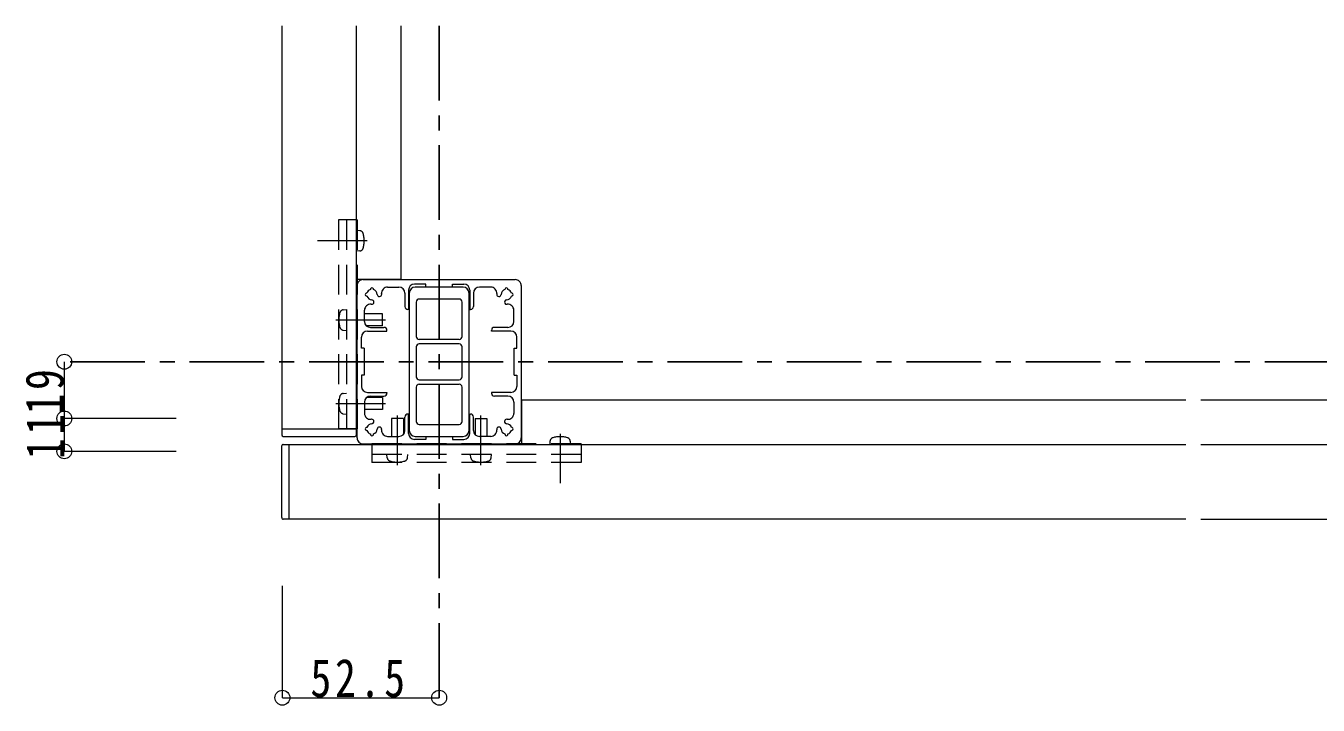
# Model space of a CAD drawing. Units: millimetres at full size, sheet at 1:5. Extents: x -1050 to 1050, y -742 to 742.
# Drawn here: x -290.4 to 142.3, y -151.8 to 75.7 of the extents above; entities that cross this region are included whole.
import ezdxf

# ---------------------------------------------------------------- set-up
doc = ezdxf.new("R2010")
doc.units = ezdxf.units.MM
doc.header["$LTSCALE"] = 5
for name, pattern in [('CHAIN1', [8, 5, -1, 1, -1]), ('DASHED1', [1.8, 1.2, -0.6]), ('DASHED2', [3, 2, -1])]:
    doc.linetypes.add(name, pattern=pattern)
doc.layers.add('0-0_通り芯', color=7, linetype='CHAIN1')
for name, color, linetype, lineweight in [('0-3_寸法', 54, 'Continuous', 20), ('0-4_手摺部材', 92, 'Continuous', 20), ('0-6_パネル', 4, 'Continuous', 20), ('0-A_支柱', 6, 'Continuous', 20), ('0-B_足元', 4, 'Continuous', 20)]:
    doc.layers.add(name, color=color, linetype=linetype, lineweight=lineweight)
doc.styles.add('ＭＳ ゴシック', font='')
doc.styles.get('ＭＳ ゴシック').set_extended_font_data('MS Gothic')

# ---------------------------------------------------------------- blocks, each defined once
blk = doc.blocks.new('dimension_origin')
at = {"color": 0, "linetype": 'Continuous', "lineweight": -2}
blk.add_circle((0, 0), 1.25, dxfattribs=at)

msp = doc.modelspace()

# ---------------------------------------------------------------- linework, layer by layer
at = {"layer": '0-0_通り芯'}
for p, q in [((-151.98, 75.707), (-151.98, -149.293)), ((909.462, -36.793), (-277.5, -36.793))]:
    msp.add_line(p, q, dxfattribs=at)
at = {"layer": '0-3_寸法'}
for p, q in [((-277.5, -36.793), (-277.5, -55.793)), ((-277.5, -55.793), (-277.5, -66.793)), ((-240, -55.793), (-277.5, -55.793)), ((-240, -66.793), (-277.5, -66.793)), ((-204.48, -149.293), (-204.48, -111.793)), ((-204.48, -149.293), (-151.98, -149.293))]:
    msp.add_line(p, q, dxfattribs=at)
at = {"layer": '0-4_手摺部材', "linetype": 'DASHED2'}
for p, q in [((-185.68, 10.707), (-185.68, -59.293)), ((-179.48, 10.707), (-185.68, 10.707)), ((-182.98, 10.707), (-182.98, -59.293)), ((-179.48, 10.707), (-179.48, -59.293)), ((-179.48, -59.293), (-185.68, -59.293)), ((-174.48, -64.293), (-174.48, -70.493)), ((-104.48, -64.293), (-174.48, -64.293)), ((-104.48, -64.293), (-104.48, -70.493)), ((-104.48, -67.793), (-174.48, -67.793)), ((-104.48, -70.493), (-174.48, -70.493))]:
    msp.add_line(p, q, dxfattribs=at)
at = {"layer": '0-4_手摺部材', "linetype": 'DASHED1'}
for p, q in [((-178.561, 7.109), (-179.68, 7.207)), ((-179.68, 7.207), (-179.68, 0.207)), ((-178.561, 0.305), (-179.68, 0.207)), ((-184.099, -19.391), (-182.98, -19.293)), ((-184.099, -26.195), (-182.98, -26.293)), ((-184.099, -47.391), (-182.98, -47.293)), ((-184.099, -54.195), (-182.98, -54.293)), ((-114.882, -63.374), (-114.98, -64.493)), ((-107.98, -64.493), (-114.98, -64.493)), ((-108.078, -63.374), (-107.98, -64.493)), ((-169.382, -68.912), (-169.48, -67.793)), ((-162.578, -68.912), (-162.48, -67.793)), ((-141.382, -68.912), (-141.48, -67.793)), ((-134.578, -68.912), (-134.48, -67.793))]:
    msp.add_line(p, q, dxfattribs=at)
at = {"layer": '0-4_手摺部材', "linetype": 'CHAIN1'}
for p, q in [((-176.08, 3.707), (-192.68, 3.707)), ((-186.58, -22.793), (-169.98, -22.793)), ((-186.58, -50.793), (-169.98, -50.793)), ((-165.98, -71.393), (-165.98, -54.793)), ((-137.98, -71.393), (-137.98, -54.793)), ((-111.48, -60.893), (-111.48, -77.493))]:
    msp.add_line(p, q, dxfattribs=at)
at = {"layer": '0-4_手摺部材'}
for p, q in [((-170.98, -20.793), (-176.98, -20.793)), ((-170.98, -24.793), (-170.98, -20.793)), ((-170.98, -24.793), (-176.303, -24.793)), ((-170.98, -48.793), (-176.303, -48.793)), ((-170.98, -48.793), (-170.98, -52.793)), ((-170.98, -52.793), (-176.98, -52.793)), ((-167.98, -55.793), (-167.98, -61.793)), ((-163.98, -55.793), (-167.98, -55.793)), ((-163.98, -55.793), (-163.98, -61.116)), ((-139.98, -55.793), (-139.98, -61.116)), ((-139.98, -55.793), (-135.98, -55.793)), ((-135.98, -55.793), (-135.98, -61.793))]:
    msp.add_line(p, q, dxfattribs=at)
at = {"layer": '0-4_手摺部材', "linetype": 'DASHED1'}
for centre, radius, start, end in [((-178.674, 5.814), 1.3, 15.88085, 85), ((-186.08, 3.707), 9, 344.11915, 15.88085), ((-178.674, 1.6), 1.3, 275, 344.11915), ((-176.58, -22.793), 9, 164.11915, 195.88085), ((-183.986, -20.686), 1.3, 95, 164.11915), ((-183.986, -24.9), 1.3, 195.88085, 265), ((-183.986, -48.686), 1.3, 95, 164.11915), ((-176.58, -50.793), 9, 164.11915, 195.88085), ((-183.986, -52.9), 1.3, 195.88085, 265), ((-113.587, -63.487), 1.3, 105.88079, 174.99999), ((-111.48, -70.893), 9, 74.11915, 105.88085), ((-109.373, -63.487), 1.3, 5.00001, 74.11912), ((-168.087, -68.799), 1.3, 184.99997, 254.11914), ((-163.873, -68.799), 1.3, 285.88084, 355.00003), ((-140.087, -68.799), 1.3, 185.00001, 254.11912), ((-135.873, -68.799), 1.3, 285.88083, 354.99999), ((-165.98, -61.393), 9, 254.11915, 285.88085), ((-137.98, -61.393), 9, 254.11915, 285.88085)]:
    msp.add_arc(centre, radius, start, end, dxfattribs=at)
at = {"layer": '0-6_パネル'}
for p, q in [((-204.68, 75.707), (-204.68, -59.293)), ((-179.68, -59.293), (-179.68, 75.707)), ((-164.68, -9.093), (-164.68, 75.707)), ((-179.68, -9.093), (-164.68, -9.093)), ((103.02, -49.493), (228.82, -49.493)), ((-204.68, -59.293), (-179.68, -59.293)), ((-204.68, -59.293), (-204.68, -61.293)), ((-179.68, -61.293), (-179.68, -59.293)), ((-204.18, -61.793), (-180.18, -61.793)), ((-204.18, -64.493), (-202.18, -64.493)), ((-202.18, -89.493), (-202.18, -64.493)), ((-202.18, -64.493), (98.02, -64.493)), ((103.02, -64.493), (243.52, -64.493)), ((-204.68, -88.993), (-204.68, -64.993)), ((-202.18, -89.493), (-204.18, -89.493)), ((98.02, -89.493), (-202.18, -89.493)), ((103.02, -89.493), (243.52, -89.493))]:
    msp.add_line(p, q, dxfattribs=at)
msp.add_lwpolyline([(-124.28, -64.493), (-124.28, -49.493), (98.02, -49.493)], dxfattribs=at)
for centre, start, end in [((-204.18, -61.293), 180, 270), ((-204.18, -64.993), 89.99989, 180.00011), ((-180.18, -61.293), 270, 360), ((-204.18, -88.993), 180, 270.00011)]:
    msp.add_arc(centre, 0.5, start, end, dxfattribs=at)
at = {"layer": '0-A_支柱'}
for p, q in [((-179.48, -62.293), (-179.48, -11.293)), ((-177.48, -9.293), (-126.48, -9.293)), ((-169.254, -11.793), (-165.48, -11.793)), ((-162.23, -12.793), (-162.23, -19.293)), ((-156.48, -10.793), (-160.23, -10.793)), ((-156.48, -11.693), (-156.48, -10.793)), ((-156.48, -11.693), (-147.48, -11.693)), ((-147.48, -11.693), (-147.48, -10.793)), ((-147.48, -10.793), (-143.73, -10.793)), ((-141.73, -12.793), (-141.73, -19.293)), ((-134.706, -11.793), (-138.48, -11.793)), ((-124.48, -11.293), (-124.48, -62.293)), ((-163.48, -13.793), (-163.48, -18.293)), ((-140.48, -13.793), (-140.48, -18.293)), ((-176.98, -23.293), (-176.98, -19.519)), ((-162.23, -19.293), (-162.48, -19.293)), ((-141.73, -19.293), (-141.48, -19.293)), ((-126.98, -23.293), (-126.98, -19.519)), ((-174.98, -25.293), (-170.48, -25.293)), ((-128.98, -25.293), (-133.48, -25.293)), ((-177.98, -32.293), (-177.98, -28.543)), ((-175.98, -26.543), (-169.48, -26.543)), ((-169.48, -26.543), (-169.48, -26.293)), ((-134.48, -26.543), (-134.48, -26.293)), ((-127.98, -26.543), (-134.48, -26.543)), ((-125.98, -32.293), (-125.98, -28.543)), ((-177.08, -32.293), (-177.98, -32.293)), ((-177.08, -32.293), (-177.08, -41.293)), ((-126.88, -32.293), (-125.98, -32.293)), ((-126.88, -41.293), (-126.88, -32.293)), ((-177.08, -41.293), (-177.98, -41.293)), ((-177.98, -41.293), (-177.98, -45.043)), ((-126.88, -41.293), (-125.98, -41.293)), ((-125.98, -41.293), (-125.98, -45.043)), ((-175.98, -47.043), (-169.48, -47.043)), ((-169.48, -47.043), (-169.48, -47.293)), ((-127.98, -47.043), (-134.48, -47.043)), ((-134.48, -47.043), (-134.48, -47.293)), ((-176.98, -50.293), (-176.98, -54.067)), ((-174.98, -48.293), (-170.48, -48.293)), ((-128.98, -48.293), (-133.48, -48.293)), ((-126.98, -50.293), (-126.98, -54.067)), ((-163.48, -59.793), (-163.48, -55.293)), ((-162.23, -54.293), (-162.48, -54.293)), ((-162.23, -60.793), (-162.23, -54.293)), ((-141.73, -60.793), (-141.73, -54.293)), ((-141.73, -54.293), (-141.48, -54.293)), ((-140.48, -59.793), (-140.48, -55.293)), ((-177.48, -64.293), (-126.48, -64.293)), ((-169.254, -61.793), (-165.48, -61.793)), ((-156.48, -62.793), (-160.23, -62.793)), ((-156.48, -61.893), (-156.48, -62.793)), ((-147.48, -61.893), (-156.48, -61.893)), ((-147.48, -61.893), (-147.48, -62.793)), ((-147.48, -62.793), (-143.73, -62.793)), ((-134.706, -61.793), (-138.48, -61.793))]:
    msp.add_line(p, q, dxfattribs=at)
for centre, radius, start, end in [((-177.48, -11.293), 2, 89.99996, 180.00002), ((-174.48, -14.293), 1.75, 106.42641, 163.57359), ((-174.48, -12.543), 0.5, 351.78674, 188.21321), ((-174.48, -14.293), 1.75, 2.4576, 73.57357), ((-169.254, -13.793), 2, 90, 185.46502), ((-165.48, -13.793), 2, 360, 90), ((-160.23, -12.793), 2, 90, 180), ((-143.73, -12.793), 2, 0, 90), ((-138.48, -13.793), 2, 90, 180), ((-134.706, -13.793), 2, 354.53498, 90), ((-129.48, -14.293), 1.75, 106.42643, 177.5424), ((-129.48, -12.543), 0.5, 351.78679, 188.21326), ((-129.48, -14.293), 1.75, 16.42641, 73.57359), ((-126.48, -11.293), 2, 359.99998, 90.00004), ((-176.23, -14.293), 0.5, 81.78679, 278.21321), ((-174.48, -14.293), 1.75, 196.42642, 267.5424), ((-174.587, -16.791), 0.75, 267.5424, 87.5424), ((-171.982, -14.186), 0.75, 182.4576, 2.45754), ((-174.48, -14.293), 3.25, 2.45759, 5.46502), ((-131.978, -14.186), 0.75, 177.54246, 357.5424), ((-129.48, -14.293), 3.25, 174.53498, 177.54241), ((-129.373, -16.791), 0.75, 92.4576, 272.4576), ((-129.48, -14.293), 1.75, 272.4576, 343.57358), ((-127.73, -14.293), 0.5, 261.78679, 98.21321), ((-174.98, -19.519), 2, 84.53498, 180), ((-174.48, -14.293), 3.25, 264.53498, 267.5424), ((-162.48, -18.293), 1, 180, 270.00009), ((-141.48, -18.293), 1, 269.99991, 0), ((-129.48, -14.293), 3.25, 272.4576, 275.46502), ((-128.98, -19.519), 2, 0, 95.46502), ((-174.98, -23.293), 2, 180, 270), ((-170.48, -26.293), 1, 0, 90), ((-133.48, -26.293), 1, 90, 180), ((-128.98, -23.293), 2, 270, 360), ((-175.98, -28.543), 2, 90, 180), ((-127.98, -28.543), 2, 0, 90), ((-175.98, -45.043), 2, 180, 270), ((-170.48, -47.293), 1, 270, 360), ((-133.48, -47.293), 1, 180, 270), ((-127.98, -45.043), 2, 270, 360), ((-174.98, -50.293), 2, 90, 180), ((-128.98, -50.293), 2, 0, 90), ((-174.98, -54.067), 2, 180, 275.46502), ((-174.48, -59.293), 3.25, 92.4576, 95.46502), ((-174.587, -56.795), 0.75, 272.4576, 92.4576), ((-162.48, -55.293), 1, 89.99991, 180), ((-141.48, -55.293), 1, 360, 90.00009), ((-129.373, -56.795), 0.75, 87.5424, 267.5424), ((-129.48, -59.293), 3.25, 84.53498, 87.5424), ((-128.98, -54.067), 2, 264.53498, 360), ((-176.23, -59.293), 0.5, 81.78679, 278.21321), ((-174.48, -59.293), 1.75, 92.4576, 163.57358), ((-174.48, -59.293), 1.75, 196.42641, 253.57359), ((-174.48, -59.293), 1.75, 286.42643, 357.5424), ((-171.982, -59.4), 0.75, 357.54246, 177.5424), ((-169.254, -59.793), 2, 174.53498, 270), ((-174.48, -59.293), 3.25, 354.53498, 357.54241), ((-165.48, -59.793), 2, 270, 0), ((-138.48, -59.793), 2, 180, 270), ((-134.706, -59.793), 2, 270, 5.46502), ((-131.978, -59.4), 0.75, 2.4576, 182.45754), ((-129.48, -59.293), 3.25, 182.45759, 185.46502), ((-129.48, -59.293), 1.75, 182.4576, 253.57357), ((-129.48, -59.293), 1.75, 16.42642, 87.5424), ((-129.48, -59.293), 1.75, 286.42641, 343.57359), ((-127.73, -59.293), 0.5, 261.78679, 98.21321), ((-177.48, -62.293), 2, 179.99998, 270.00004), ((-174.48, -61.043), 0.5, 171.78679, 8.21326), ((-160.23, -60.793), 2, 180, 270), ((-143.73, -60.793), 2, 270, 360), ((-129.48, -61.043), 0.5, 171.78674, 8.21321), ((-126.48, -62.293), 2, 269.99996, 0.00002)]:
    msp.add_arc(centre, radius, start, end, dxfattribs=at)
at = {"layer": '0-B_足元'}
for p, q in [((-143.98, -11.793), (-159.98, -11.793)), ((-161.98, -13.793), (-161.98, -59.793)), ((-159.68, -16.793), (-159.68, -28.293)), ((-145.28, -15.793), (-158.68, -15.793)), ((-144.28, -28.293), (-144.28, -16.793)), ((-141.98, -59.793), (-141.98, -13.793)), ((-145.28, -29.293), (-158.68, -29.293)), ((-159.68, -31.793), (-159.68, -41.793)), ((-145.28, -30.793), (-158.68, -30.793)), ((-144.28, -41.793), (-144.28, -31.793)), ((-158.68, -42.793), (-145.28, -42.793)), ((-159.68, -45.293), (-159.68, -56.793)), ((-158.68, -44.293), (-145.28, -44.293)), ((-144.28, -56.793), (-144.28, -45.293)), ((-158.68, -57.793), (-145.28, -57.793)), ((-159.98, -61.793), (-143.98, -61.793))]:
    msp.add_line(p, q, dxfattribs=at)
for centre, radius, start, end in [((-159.98, -13.793), 2, 90, 180), ((-143.98, -13.793), 2, 0, 90), ((-158.68, -16.793), 1, 90, 180), ((-145.28, -16.793), 1, 0, 90), ((-158.68, -28.293), 1, 180, 270), ((-145.28, -28.293), 1, 270, 360), ((-158.68, -31.793), 1, 90, 180), ((-145.28, -31.793), 1, 0, 90), ((-158.68, -41.793), 1, 180, 270), ((-145.28, -41.793), 1, 270, 360), ((-158.68, -45.293), 1, 90, 180), ((-145.28, -45.293), 1, 0, 90), ((-159.98, -59.793), 2, 180, 270), ((-158.68, -56.793), 1, 180, 270), ((-145.28, -56.793), 1, 270, 360), ((-143.98, -59.793), 2, 270, 360)]:
    msp.add_arc(centre, radius, start, end, dxfattribs=at)

# ---------------------------------------------------------------- block references
at = {"layer": '0-3_寸法', "xscale": 2, "yscale": 2}
for p, rotation in [((-277.5, -36.793), 90), ((-277.5, -55.793), 270), ((-277.5, -55.793), 90), ((-277.5, -66.793), 270), ((-204.48, -149.293), 180)]:
    msp.add_blockref('dimension_origin', p, dxfattribs=dict(at, rotation=rotation))
msp.add_blockref('dimension_origin', (-151.98, -149.293), dxfattribs=at)

# ---------------------------------------------------------------- texts
at = {"layer": '0-3_寸法', "char_height": 12.83, "attachment_point": 7, "rotation": 90, "style": 'ＭＳ ゴシック'}
for s, insert in [('\\T1.17;\\W0.8;19', (-277.5, -54.418)), ('\\T1.17;\\W0.8;11', (-277.5, -69.418))]:
    msp.add_mtext(s, dxfattribs=dict(at, insert=insert))
at = {"layer": '0-3_寸法', "insert": (-195.105, -149.293), "char_height": 12.83, "attachment_point": 7, "style": 'ＭＳ ゴシック'}
msp.add_mtext('\\T1.18;\\W0.8;52.5', dxfattribs=at)

doc.saveas('drawing.dxf')
